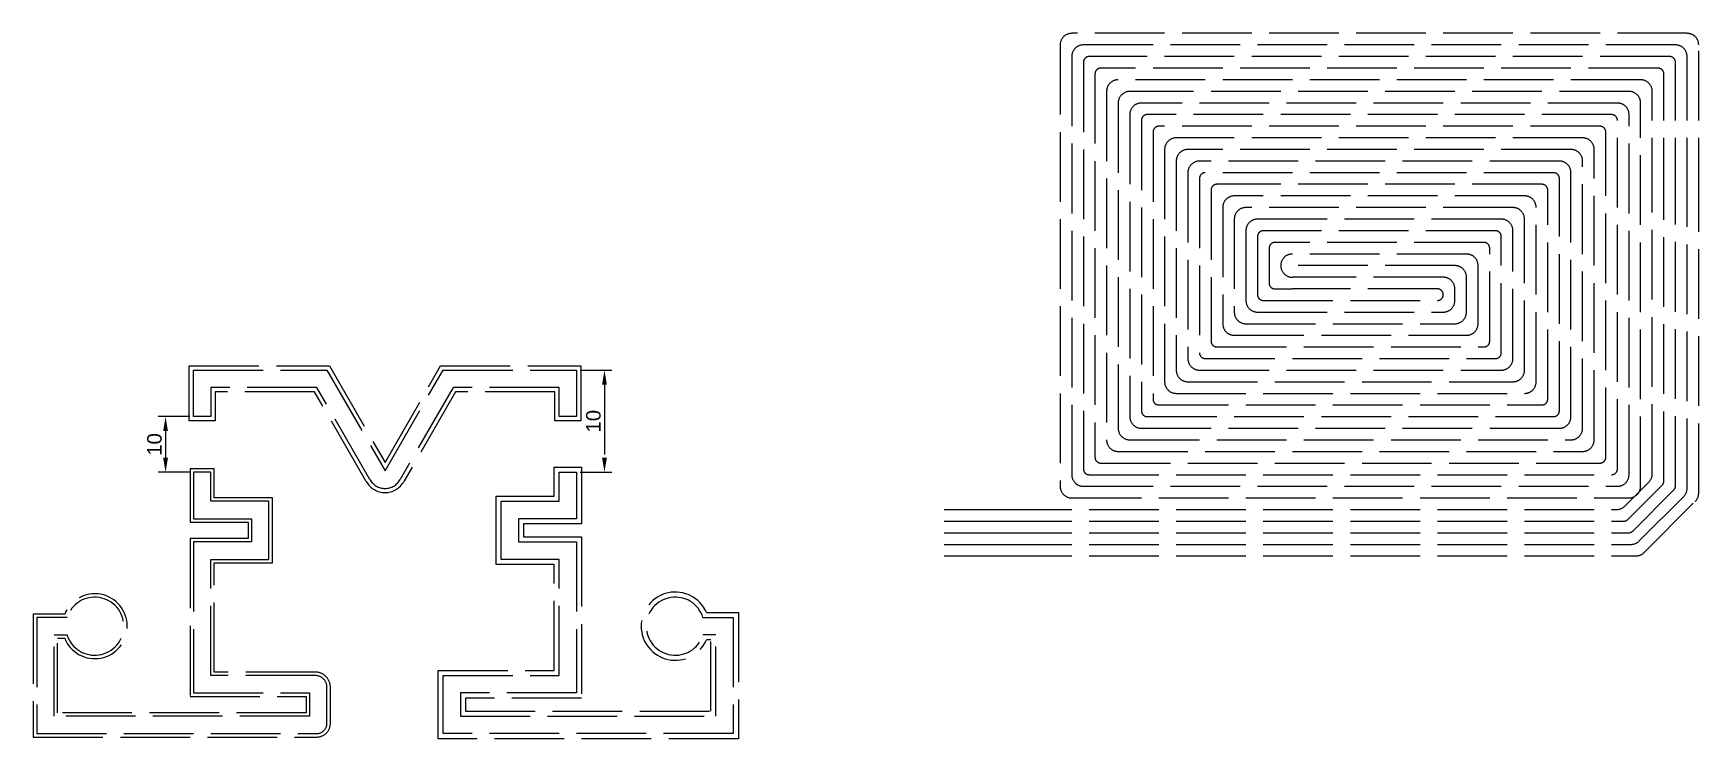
# Model space of a CAD drawing. Header units: millimetres. Extents: x 5543 to 5830, y 12789 to 12910.
import ezdxf

# ---------------------------------------------------------------- set-up
doc = ezdxf.new("R2010")
doc.units = ezdxf.units.MM
doc.linetypes.add('ACAD_ISO02W100', pattern=[15, 12, -3])
doc.layers.get('0').update_dxf_attribs({"linetype": 'ACAD_ISO02W100'})
doc.styles.get("Standard").update_dxf_attribs({"font": 'Arial.ttf'})
doc.dimstyles.new('ISO-25', dxfattribs={"dimtxt": 2.5, "dimasz": 2.5, "dimexe": 1.25, "dimexo": 0.625, "dimtad": 1, "dimtxsty": 'Standard', "dimcen": 2.5, "dimadec": 0, "dimazin": 0, "dimtfac": 1, "dimtmove": 0, "dimatfit": 3, "dimfxl": 1, "dimarcsym": 0})

# ---------------------------------------------------------------- blocks, each defined once
blk = doc.blocks.new('*D5')
at = {"color": 0, "lineweight": -2, "transparency": 16777216}
for p, q in [((5637.32, 12852), (5642.75, 12852)), ((5641.5, 12849.5), (5641.5, 12836.91)), ((5637.32, 12834.41), (5642.75, 12834.41))]:
    blk.add_line(p, q, dxfattribs=at)
at = {"color": 0, "transparency": 16777216}
for points in [[(5641.09, 12849.5), (5641.92, 12849.5), (5641.5, 12852)], [(5641.09, 12836.91), (5641.92, 12836.91), (5641.5, 12834.41)]]:
    blk.add_solid(points, dxfattribs=at)
at = {"layer": 'Defpoints', "color": 0, "transparency": 16777216}
for p in [(5636.7, 12852), (5636.7, 12834.41), (5641.5, 12834.41)]:
    blk.add_point(p, dxfattribs=at)
at = {"color": 0, "transparency": 16777216, "insert": (5639.6, 12843.21), "char_height": 2.5, "attachment_point": 5, "rotation": 90}
blk.add_mtext('10', dxfattribs=at)

msp = doc.modelspace()

# ---------------------------------------------------------------- linework, layer by layer
at = {"color": 1}
for p, q in [((5570.072, 12843.999), (5564.64, 12843.999)), ((5565.89, 12841.499), (5565.89, 12836.914)), ((5570.072, 12834.414), (5564.64, 12834.414))]:
    msp.add_line(p, q, dxfattribs=at)
for points in [[(5700, 12820), (5710, 12820), (5819.172, 12820, 0.1989124), (5820.586, 12820.586), (5829.414, 12829.414, 0.1989124), (5830, 12830.828), (5830, 12880), (5830, 12908, 0.4142136), (5828, 12910), (5722, 12910, 0.4142136), (5720, 12908), (5720, 12832, 0.4142136), (5722, 12830), (5818, 12830, 0.4142136), (5820, 12832), (5820, 12898, 0.4142136), (5818, 12900), (5732, 12900, 0.4142136), (5730, 12898), (5730, 12842, 0.4142136), (5732, 12840), (5808, 12840, 0.4142136), (5810, 12842), (5810, 12888, 0.4142136), (5808, 12890), (5742, 12890, 0.4142136), (5740, 12888), (5740, 12852, 0.4142136), (5742, 12850), (5798, 12850, 0.4142136), (5800, 12852), (5800, 12878, 0.4142136), (5798, 12880), (5752, 12880, 0.4142136), (5750, 12878), (5750, 12862, 0.4142136), (5752, 12860), (5788, 12860, 0.4142136), (5790, 12862), (5790, 12868, 0.4142136), (5788, 12870), (5760, 12870)], [(5700, 12822), (5710, 12822), (5818.343, 12822, 0.1989124), (5819.757, 12822.586), (5827.414, 12830.243, 0.1989124), (5828, 12831.657), (5828, 12880), (5828, 12906, 0.4142136), (5826, 12908), (5724, 12908, 0.4142136), (5722, 12906), (5722, 12834, 0.4142136), (5724, 12832), (5816, 12832, 0.4142136), (5818, 12834), (5818, 12896, 0.4142136), (5816, 12898), (5734, 12898, 0.4142136), (5732, 12896), (5732, 12844, 0.4142136), (5734, 12842), (5806, 12842, 0.4142136), (5808, 12844), (5808, 12886, 0.4142136), (5806, 12888), (5744, 12888, 0.4142136), (5742, 12886), (5742, 12854, 0.4142136), (5744, 12852), (5796, 12852, 0.4142136), (5798, 12854), (5798, 12876, 0.4142136), (5796, 12878), (5754, 12878, 0.4142136), (5752, 12876), (5752, 12864, 0.4142136), (5754, 12862), (5786, 12862, 0.4142136), (5788, 12864), (5788, 12866, 0.4142136), (5786, 12868), (5760, 12868)], [(5700, 12824), (5710, 12824), (5817.929, 12824, 0.1989124), (5818.636, 12824.293), (5825.707, 12831.364, 0.1989124), (5826, 12832.071), (5826, 12880), (5826, 12905, 0.4142136), (5825, 12906), (5725, 12906, 0.4142136), (5724, 12905), (5724, 12835, 0.4142136), (5725, 12834), (5815, 12834, 0.4142136), (5816, 12835), (5816, 12895, 0.4142136), (5815, 12896), (5735, 12896, 0.4142136), (5734, 12895), (5734, 12845, 0.4142136), (5735, 12844), (5805, 12844, 0.4142136), (5806, 12845), (5806, 12885, 0.4142136), (5805, 12886), (5745, 12886, 0.4142136), (5744, 12885), (5744, 12855, 0.4142136), (5745, 12854), (5795, 12854, 0.4142136), (5796, 12855), (5796, 12875, 0.4142136), (5795, 12876), (5755, 12876, 0.4142136), (5754, 12875), (5754, 12865, 0.4142136), (5755, 12864), (5785, 12864, 0.4142136), (5786, 12865), (5786, 12865, 0.4142136), (5785, 12866), (5760, 12866)], [(5700, 12826), (5710, 12826), (5817.101, 12826, 0.1989124), (5817.808, 12826.293), (5823.707, 12832.192, 0.1989124), (5824, 12832.899), (5824, 12880), (5824, 12903, 0.4142136), (5823, 12904), (5727, 12904, 0.4142136), (5726, 12903), (5726, 12837, 0.4142136), (5727, 12836), (5813, 12836, 0.4142136), (5814, 12837), (5814, 12893, 0.4142136), (5813, 12894), (5737, 12894, 0.4142136), (5736, 12893), (5736, 12847, 0.4142136), (5737, 12846), (5803, 12846, 0.4142136), (5804, 12847), (5804, 12883, 0.4142136), (5803, 12884), (5747, 12884, 0.4142136), (5746, 12883), (5746, 12857, 0.4142136), (5747, 12856), (5793, 12856, 0.4142136), (5794, 12857), (5794, 12873, 0.4142136), (5793, 12874), (5757, 12874, 0.4142136), (5756, 12873), (5756, 12867, 0.4142136), (5757, 12866), (5760, 12866)], [(5700, 12828), (5710, 12828), (5815.858, 12828, 0.1989124), (5817.272, 12828.586), (5821.414, 12832.728, 0.1989124), (5822, 12834.142), (5822, 12880), (5822, 12900, 0.4142136), (5820, 12902), (5730, 12902, 0.4142136), (5728, 12900), (5728, 12840, 0.4142136), (5730, 12838), (5810, 12838, 0.4142136), (5812, 12840), (5812, 12890, 0.4142136), (5810, 12892), (5740, 12892, 0.4142136), (5738, 12890), (5738, 12850, 0.4142136), (5740, 12848), (5800, 12848, 0.4142136), (5802, 12850), (5802, 12880, 0.4142136), (5800, 12882), (5750, 12882, 0.4142136), (5748, 12880), (5748, 12860, 0.4142136), (5750, 12858), (5790, 12858, 0.4142136), (5792, 12860), (5792, 12870, 0.4142136), (5790, 12872), (5760, 12872, 0.4142136), (5758, 12870), (5758, 12870, 0.4142136), (5760, 12868), (5760, 12868)]]:
    msp.add_lwpolyline(points, format="xyb")
for points in [[(5594.114, 12852.722), (5603.697, 12836.124), (5613.279, 12852.722), (5637.42, 12852.722), (5637.42, 12843.276), (5632.974, 12843.276), (5632.974, 12848.276), (5615.846, 12848.276), (5606.925, 12832.825, -0.593389), (5600.468, 12832.825), (5591.547, 12848.276), (5574.42, 12848.276), (5574.42, 12843.276), (5569.974, 12843.276), (5569.974, 12852.722)], [(5584.285, 12818.826), (5584.285, 12830.002), (5574.285, 12830.002), (5574.285, 12835.002), (5570.109, 12835.002), (5570.109, 12825.826), (5580.109, 12825.826), (5580.109, 12823.002), (5570.109, 12823.002), (5570.109, 12795.826), (5590.109, 12795.826), (5590.109, 12793.002), (5547.285, 12793.002), (5547.285, 12805.826), (5548.513, 12805.826, 5.1583941), (5548.513, 12810.002), (5543.109, 12810.002), (5543.109, 12788.826), (5591.926, 12788.826, 0.4142136), (5594.285, 12791.185), (5594.285, 12797.414, 0.4142136), (5591.697, 12800.002), (5574.285, 12800.002), (5574.285, 12818.826)], [(5637.567, 12835.285), (5637.567, 12825.543), (5627.567, 12825.543), (5627.567, 12823.285), (5637.567, 12823.285), (5637.567, 12795.543), (5617.567, 12795.543), (5617.567, 12793.285), (5659.826, 12793.285), (5659.826, 12805.543), (5659.067, 12805.543, -4.7417106), (5659.067, 12810.285), (5664.567, 12810.285), (5664.567, 12788.543), (5612.826, 12788.543), (5612.826, 12800.285), (5632.826, 12800.285), (5632.826, 12818.543), (5622.826, 12818.543), (5622.826, 12830.285), (5632.826, 12830.285), (5632.826, 12835.285)]]:
    msp.add_lwpolyline(points, format="xyb", close=True, dxfattribs=at)
at = {"color": 5}
for points in [[(5593.697, 12851.999), (5603.697, 12834.679), (5613.697, 12851.999), (5636.697, 12851.999), (5636.697, 12843.999), (5633.697, 12843.999), (5633.697, 12848.999), (5615.429, 12848.999), (5606.295, 12833.179, -0.5952579), (5601.099, 12833.179), (5591.965, 12848.999), (5573.697, 12848.999), (5573.697, 12843.999), (5570.697, 12843.999), (5570.697, 12851.999)], [(5583.697, 12819.414), (5583.697, 12829.414), (5573.697, 12829.414), (5573.697, 12834.414), (5570.697, 12834.414), (5570.697, 12826.414), (5580.697, 12826.414), (5580.697, 12822.414), (5570.697, 12822.414), (5570.697, 12796.414), (5590.697, 12796.414), (5590.697, 12792.414), (5546.697, 12792.414), (5546.697, 12806.414), (5548.927, 12806.414, 6.5131307), (5548.927, 12809.414), (5543.697, 12809.414), (5543.697, 12789.414), (5591.926, 12789.414, 0.4142136), (5593.697, 12791.185), (5593.697, 12797.414, 0.4142136), (5591.697, 12799.414), (5573.697, 12799.414), (5573.697, 12819.414)], [(5636.697, 12834.414), (5636.697, 12826.414), (5626.697, 12826.414), (5626.697, 12822.414), (5636.697, 12822.414), (5636.697, 12796.414), (5616.697, 12796.414), (5616.697, 12792.414), (5660.697, 12792.414), (5660.697, 12806.414), (5658.466, 12806.414, -6.5131307), (5658.466, 12809.414), (5663.697, 12809.414), (5663.697, 12789.414), (5613.697, 12789.414), (5613.697, 12799.414), (5633.697, 12799.414), (5633.697, 12819.414), (5623.697, 12819.414), (5623.697, 12829.414), (5633.697, 12829.414), (5633.697, 12834.414)]]:
    msp.add_lwpolyline(points, format="xyb", close=True, dxfattribs=at)
at = {"color": 1}
for points in [[(5565.474, 12841.499), (5566.307, 12841.499), (5565.89, 12843.999)], [(5565.474, 12836.914), (5566.307, 12836.914), (5565.89, 12834.414)]]:
    msp.add_solid(points, dxfattribs=at)

# ---------------------------------------------------------------- texts
at = {"color": 1, "insert": (5563.989, 12839.207), "char_height": 2.5, "attachment_point": 5, "rotation": 90}
msp.add_mtext('10', dxfattribs=at)

# ---------------------------------------------------------------- dimensions: what is measured, and where the dimension line sits
at = {"color": 1}
dim = msp.add_linear_dim(base=(5641.503, 12834.414), p1=(5636.697, 12851.999), p2=(5636.697, 12834.414), angle=90, text='10', dimstyle='ISO-25', dxfattribs=at)
dim.commit()
dim.dimension.update_dxf_attribs({"geometry": '*D5', "text_midpoint": (5639.601, 12843.207)})

doc.saveas('drawing.dxf')
